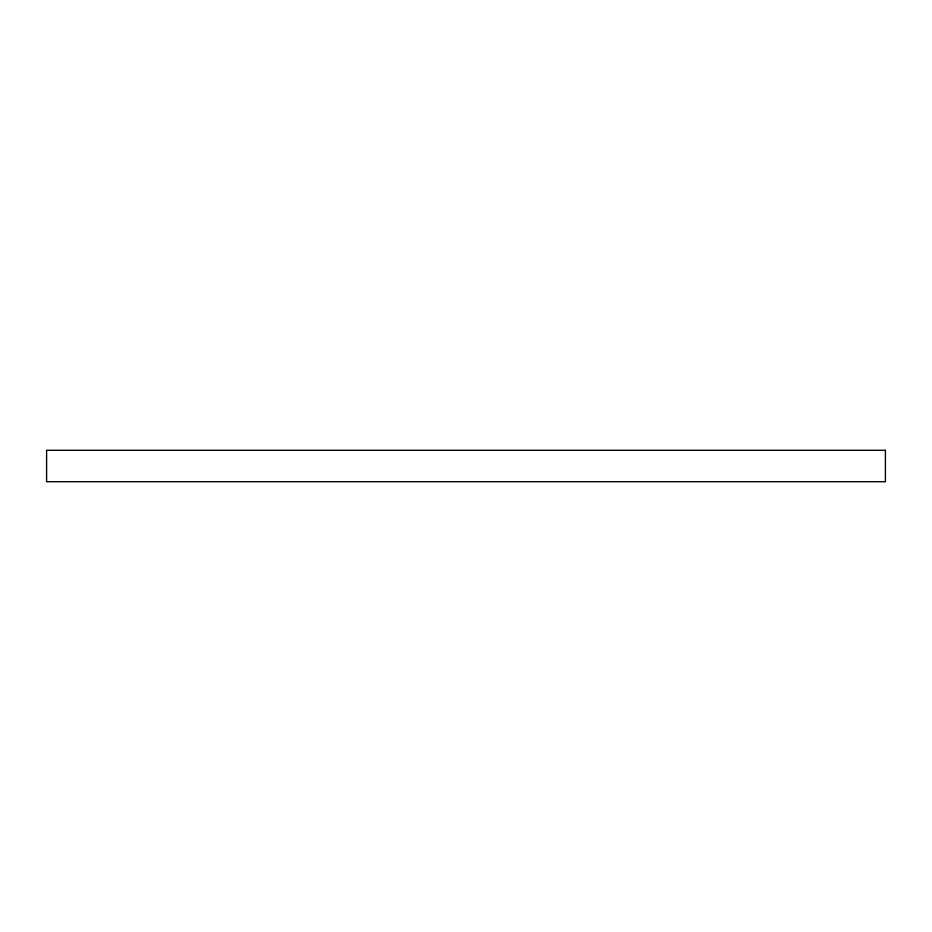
<?xml version="1.0" encoding="UTF-8"?>
<svg xmlns="http://www.w3.org/2000/svg" width="932" height="932" viewBox="0 0 932 932"><rect width="100%" height="100%" fill="white"/><g stroke="black" fill="none" stroke-linecap="round" stroke-linejoin="round"><path stroke-width="1.4" d="M885.4 450.273L46.6 450.273L46.6 481.728L885.4 481.728L885.4 450.273"/></g></svg>
